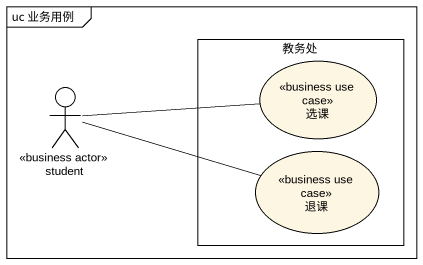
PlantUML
@startuml
mainframe uc 业务用例
rectangle 教务处 {
  usecase 选课 <<business use case>>
  usecase 退课 <<business use case>>
}
actor student <<business actor>>
student -right- 选课
student -right- 退课
@enduml
